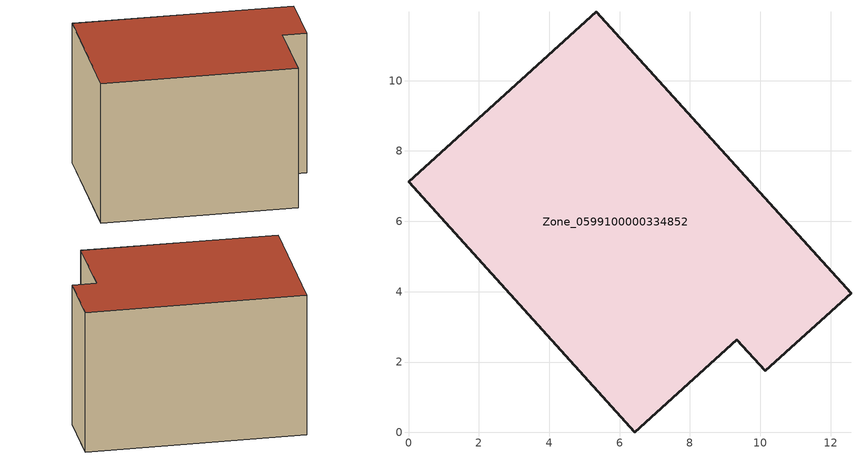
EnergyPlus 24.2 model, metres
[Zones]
Zone_0599100000334852
 floor ground (C_G): 0,7.12 5.34,11.96 12.58,3.96 10.14,1.75 9.34,2.64 6.43,0 z1.58
 wall outside (C_F): 5.34,11.96 0,7.12 6.43,0 9.34,2.64 10.14,1.75 12.58,3.96 5.34,11.96 z1.58:8.88
 roof outside (C_R): 12.58,3.96 5.34,11.96 0,7.12 6.43,0 9.34,2.64 10.14,1.75 z8.88
[BUILDING]
Pand.0599100000334852: North Axis=0; Terrain=City; Loads Convergence Tolerance Value=0.04; Temperature Convergence Tolerance Value=0.4; Solar Distribution=FullExterior; Maximum Number of Warmup Days=25; Minimum Number of Warmup Days=1
[Site:Location]
Rotterdam.The.Hague.AP_ZH_NLD Design_Conditions: Latitude=51.96; Longitude=4.45; Time Zone=1; Elevation=-4.5
[SITE:GROUNDTEMPERATURE:BUILDINGSURFACE]
18, 18, 18, 18, 18, 18, 18, 18, 18, 18, 18, 18
[MATERIAL] Thermal Absorptance=0.9; Solar Absorptance=0.7; Visible Absorptance=0.7
Name | Roughness | Thickness | Conductivity | Density | Specific Heat
G.TI.1975-1991 | MediumSmooth | 0.15 | 0.288461 | 540 | 1210
F.TI.1975-1991 | Rough | 0.3 | 0.230769 | 1920 | 840
R.TI.1975-1991 | MediumRough | 0.2 | 0.153846 | 1500 | 1000
[CONSTRUCTION]
C_G: G.TI.1975-1991
C_F: F.TI.1975-1991
C_R: R.TI.1975-1991
[ZONE]
Zone_0599100000334852: Type=1; Multiplier=1; Ceiling Height=Autocalculate; Volume=Autocalculate; Floor Area=autocalculate; Part of Total Floor Area=Yes
[ZONEINFILTRATION:DESIGNFLOWRATE]
Infil_Zone_0599100000334852: Zone or ZoneList or Space or SpaceList=Zone_0599100000334852; Schedule=AlwaysOn; Design Flow Rate Calculation Method=Flow/Area; Flow Rate per Floor Area=0.003; Constant Term Coefficient=1; Temperature Term Coefficient=0; Velocity Term Coefficient=0; Velocity Squared Term Coefficient=0
[HVACTEMPLATE:ZONE:IDEALLOADSAIRSYSTEM]
Zone_0599100000334852: Maximum Heating Supply Air Temperature=50; Minimum Cooling Supply Air Temperature=13; Maximum Heating Supply Air Humidity Ratio=0.0156; Minimum Cooling Supply Air Humidity Ratio=0.0077; Heating Limit=NoLimit; Cooling Limit=NoLimit; Dehumidification Control Type=ConstantSensibleHeatRatio; Cooling Sensible Heat Ratio=0.7; Dehumidification Setpoint=60; Humidification Control Type=None; Humidification Setpoint=30; Outdoor Air Method=None; Outdoor Air Flow Rate per Person=0.00944; Outdoor Air Flow Rate per Zone Floor Area=0; Outdoor Air Flow Rate per Zone=0; Demand Controlled Ventilation Type=None; Outdoor Air Economizer Type=NoEconomizer; Heat Recovery Type=None; Sensible Heat Recovery Effectiveness=0.7; Latent Heat Recovery Effectiveness=0.65
[ZONECONTROL:THERMOSTAT]
ThermostatControl_Zone_0599100000334852: Zone or ZoneList=Zone_0599100000334852; Control Type Schedule=DualSetpointControlType; Control 1=Thermostat_Zone_0599100000334852; Temperature Difference Between Cutout And Setpoint=0
[THERMOSTATSETPOINT:DUALSETPOINT]
Thermostat_Zone_0599100000334852: Heating Setpoint Temperature Schedule=HeatingSetpoint_Zone_0599100000334852; Cooling Setpoint Temperature Schedule=CoolingSetpoint_Zone_0599100000334852
[SCHEDULE:COMPACT]
HeatingSetpoint_Zone_0599100000334852: Through: 12/31, For: AllDays, Until: 24:00, 21
CoolingSetpoint_Zone_0599100000334852: Through: 12/31, For: AllDays, Until: 24:00, 24
DualSetpointControlType: Through: 12/31, For: AllDays, Until: 24:00, 4
AlwaysOn: Through: 12/31, For: AllDays, Until: 24:00, 1
